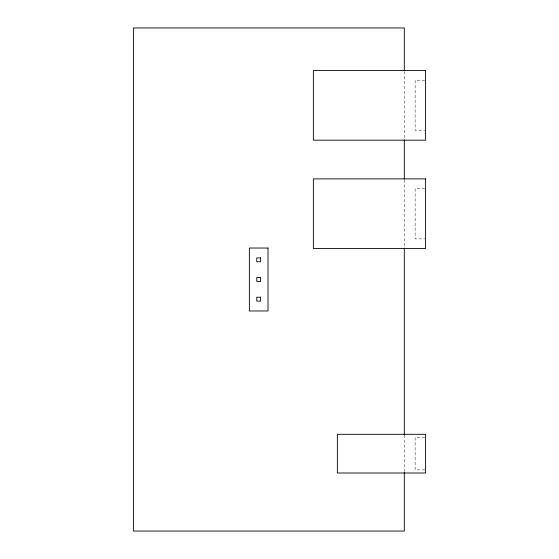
<?xml version="1.0" encoding="UTF-8"?>
<svg xmlns="http://www.w3.org/2000/svg" width="559" height="559" viewBox="0 0 559 559"><rect width="100%" height="100%" fill="white"/><g stroke="black" fill="none" stroke-linecap="round" stroke-linejoin="round"><path stroke-width="0.42" stroke-dasharray="2.79 2.1" d="M424.721 80.196L415.141 80.196L415.141 130.506L424.721 130.506M424.721 188.558L415.141 188.558L415.141 238.868L424.721 238.868M424.721 437.397L415.141 437.397L415.141 469.902L424.721 469.902M404.311 71.391L404.311 139.31M404.311 179.753L404.311 247.672M404.311 434.972L404.311 471.656"/><path stroke-width="0.84" d="M404.311 70.748L404.311 27.95L133.405 27.95L133.405 531.05L404.311 531.05L404.311 472.53M404.311 139.75L404.311 179.055M404.311 248.056L404.311 434.972M425.595 70.518L313.361 70.518L313.361 140.183L425.595 140.183L425.595 70.518M425.595 178.88L313.361 178.88L313.361 248.538L425.595 248.538L425.595 178.88M268.013 248.035L249.356 248.035L249.356 310.965L268.013 310.965L268.013 248.035M260.62 257.909L256.749 257.909L256.749 261.773L260.62 261.773L260.62 257.909M260.62 277.564L256.749 277.564L256.749 281.436L260.62 281.436L260.62 277.564M260.62 297.227L256.749 297.227L256.749 301.091L260.62 301.091L260.62 297.227M425.595 434.301L337.356 434.301L337.356 472.998L425.595 472.998L425.595 434.301"/></g></svg>
